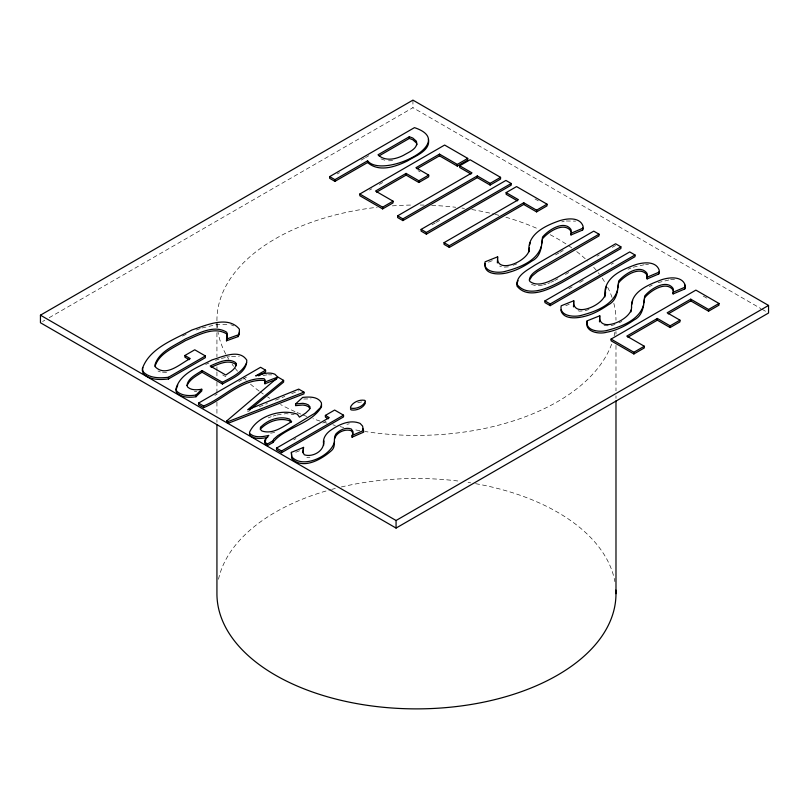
<?xml version="1.0" encoding="UTF-8"?>
<svg xmlns="http://www.w3.org/2000/svg" width="809" height="809" viewBox="0 0 809 809"><rect width="100%" height="100%" fill="white"/><g stroke="black" fill="none" stroke-linecap="round" stroke-linejoin="round"><path stroke-width="0.61" stroke-dasharray="4.04 3.03" d="M42.634 321.486L44.819 320.222M49.187 317.704L412.934 107.698L760.895 308.593M337.272 173.925L339.446 172.671M361.188 160.111L364.454 158.23M365.547 157.603L368.803 155.712M369.602 190.075L371.776 188.821M379.391 184.432L382.647 182.541M431.976 224.831L435.242 222.95M436.324 222.323L439.59 220.442M214.891 395.368L217.065 394.114M238.817 381.555L242.083 379.674M243.165 379.047L246.432 377.156M555.54 254.906L558.817 253.015M559.909 252.388L563.185 250.497M565.461 274.423L568.737 272.542M597.072 256.17L599.257 254.916M612.342 247.362L615.609 245.471M293.738 439.853L295.892 438.609M322.801 423.077L326.037 421.216M568.848 288.783L572.105 286.902M579.719 282.513L584.068 279.995M611.25 264.3L613.424 263.046M554.762 280.48L557.826 278.832M649.364 286.598L652.206 285.092M516.84 263.865L510.631 266.212M618.986 322.842L621.828 321.466M182.44 336.048L187.658 333.652M550.787 282.371L553.74 281.036M205.708 364.454L208.853 363.039M628.087 269.245L630.909 268.012M268.254 417.879L271.187 416.675M295.801 452.271L301.342 450.006M247.665 411.478L249.991 410.537M259.274 406.785L267.395 403.499M275.515 400.212L284.798 396.45M291.756 393.639L298.723 390.818M488.484 262.187L494.208 259.891M565.764 305.681L569.192 304.305M196.395 330.011L200.945 328.302M547.905 283.504L549.796 282.816M215.548 360.339L219.097 359.054M633.255 267.213L644.652 264.634M658.091 282.634L669.569 279.803M357.699 402.791L363.029 401.638M273.179 416.069L276.162 415.159M589.003 309.513L584.513 310.818L579.547 311.162L576.766 310.353M615.012 324.53L610.522 325.835L603.706 325.643M202.048 327.989L217.874 324.288L228.482 324.399M221.383 358.448L229.331 356.668M543.597 284.839L546.014 284.192M561.81 221.888L564.146 221.312M274.645 432.461L269.589 433.391M346.96 424.29L349.266 423.805M277.184 414.946L286.113 413.642L294.163 414.532M263.137 375.518L267.395 374.789M542.384 285.162L536.074 285.729L531.371 284.414M566.33 220.999L575.583 221.14M303.688 399.019L310.99 398.867M392.577 160.678L387.339 160.819M508.376 266.859L503.42 267.203L499.709 266.131M231.576 356.294L239.242 356.385M306.864 457.338L309.928 457.247M166.563 372.342L161.315 372.12M645.602 264.614L648.464 264.573M670.661 279.651L674.473 279.59M194.433 391.465L196.718 391.455M268.467 374.81L271.682 374.87M380.968 158.877L386.328 160.748M230.858 324.712L233.771 325.865M158.008 371.007L160.364 371.968M761.987 309.22L766.366 311.748M535.042 198.963L538.309 200.844M703.233 296.064L707.44 298.491M418.061 170.659L420.184 171.892M222.687 374.931L225.822 376.741M615.983 331.559L615.983 334.077M615.983 345.413L615.983 390.787M615.983 395.823L615.983 398.341M412.934 100.124L412.934 107.698M216.933 327.776L216.933 320.212A199.53 115.191 0 0 1 377.166 207.276M216.933 332.812L216.933 356.759M216.933 366.841L216.933 370.623M216.933 371.877L216.933 376.923M216.933 381.959L216.933 393.305M216.933 402.124L216.933 414.734M216.933 419.77L216.933 422.288M614.891 332.236A199.53 115.191 0 0 1 614.132 335.846M611.614 344.199A199.53 115.191 0 0 1 364.819 431.48M359.833 430.671A199.53 115.191 0 0 1 353.614 429.549M343.754 427.486A199.53 115.191 0 0 1 340.104 426.636M335.28 425.443A199.53 115.191 0 0 1 332.883 424.816M326.988 423.178A199.53 115.191 0 0 1 324.662 422.49M320.071 421.074A199.53 115.191 0 0 1 312.982 418.708M306.864 416.473A199.53 115.191 0 0 1 302.05 414.592M300.857 414.107A199.53 115.191 0 0 1 296.155 412.115M294.992 411.599A199.53 115.191 0 0 1 280.551 404.551M269.761 398.291A199.53 115.191 0 0 1 267.567 396.895M263.289 394.034A199.53 115.191 0 0 1 260.185 391.829M259.163 391.091A199.53 115.191 0 0 1 250.527 384.184M246.138 380.22A199.53 115.191 0 0 1 243.661 377.813M237.533 371.189A199.53 115.191 0 0 1 234.347 367.276M233.589 366.285A199.53 115.191 0 0 1 232.122 364.293M228.735 359.247A199.53 115.191 0 0 1 226.338 355.161M225.782 354.14A199.53 115.191 0 0 1 218.025 332.236M217.318 327.412A199.53 115.191 0 0 1 216.974 322.599M392.325 205.86A199.53 115.191 0 0 1 412.671 205.041M420.245 205.041A199.53 115.191 0 0 1 424.047 205.102M431.682 205.355A199.53 115.191 0 0 1 455.75 207.276M461.969 208.055A199.53 115.191 0 0 1 464.427 208.398M471.839 209.541A199.53 115.191 0 0 1 494.026 214.082M495.229 214.375A199.53 115.191 0 0 1 498.84 215.295M505.928 217.247A199.53 115.191 0 0 1 537.924 228.826M550.221 234.741A199.53 115.191 0 0 1 571.71 247.857M576.726 251.599A199.53 115.191 0 0 1 587.607 261.004M593.695 267.314A199.53 115.191 0 0 1 599.327 274.14M602.199 278.134A199.53 115.191 0 0 1 605.415 283.211M607.67 287.316A199.53 115.191 0 0 1 612.039 297.409M613.839 303.375A199.53 115.191 0 0 1 615.983 320.212M218.501 579.244A199.53 115.191 0 0 1 330.517 489.718M331.7 489.394A199.53 115.191 0 0 1 335.28 488.454M341.317 486.967A199.53 115.191 0 0 1 460.726 481.355M468.098 482.407A199.53 115.191 0 0 1 470.595 482.811M475.571 483.661A199.53 115.191 0 0 1 614.891 581.661"/><path stroke-width="1.21" d="M583.117 228.017L582.622 230.039L570.982 234.954L571.002 229.513C564.116 219.583 548.219 230.11 542.526 237.067C541.555 246.098 541.332 256.342 531.877 261.064C525.011 265.777 517.669 269.933 509.579 272.127C501.802 274.878 483.377 275.97 485.056 263.552M659.244 271.966L658.748 273.988L647.119 278.903L647.139 273.472C640.243 263.542 624.346 274.069 618.652 281.026C617.692 290.047 617.469 300.291 608.004 305.013C601.138 309.726 593.796 313.882 585.716 316.076C577.848 318.22 563.388 320.334 560.768 309.958M647.119 278.903L647.139 275.171C640.243 265.251 624.346 275.768 618.652 282.725L617.671 287.974M684.697 285.011L685.253 286.983L684.758 289.005L673.128 293.92L673.149 288.489C666.252 278.559 650.355 289.076 644.662 296.043C643.701 305.064 643.479 315.308 634.013 320.03C625.792 325.784 616.65 330.487 606.679 332.236C598.802 334.542 583.916 331.902 587.192 320.819L599.772 315.783L599.489 321.901M631.546 307.4C630.615 291.361 649.182 284.535 661.61 279.722C669.245 277.285 682.068 275.748 685.253 285.284L684.758 289.005M227.319 338.031L226.651 333.905C213.809 325.865 197.73 335.583 185.392 340.64C174.41 347.476 158.958 353.179 154.934 366.649M323.56 445.537L324.045 440.956M264.947 383.759L265.18 380.028L264.138 378.703C241.375 377.014 223.385 398.119 203.585 405.987L198.569 403.084L198.569 404.793L203.585 407.685C223.385 399.818 241.375 378.713 264.138 380.412L265.18 381.727L264.947 383.759L276.587 379.229M176.028 389.877L177.747 384.953M303.557 447.387L302.829 452.191L304.295 454.769C311.698 457.388 322.71 452.11 323.56 443.828A32.795 18.931 0 0 1 329.708 430.964C338.213 424.887 349.68 418.981 360.177 423.451L362.594 426.09L363.676 432.137L352.067 437.194L352.987 431.5L351.278 429.013C345.868 426.889 339.841 429.943 336.018 433.806C332.529 438.66 336.544 445.759 331.832 450.31C322.134 459.097 303.122 470.353 291.786 458.541L291.371 452.383L303.557 447.387L303.011 452.696M587.192 320.819C585.018 331.063 599.712 332.327 606.679 330.527C620.857 326.866 639.15 320.354 643.549 305.023M529.389 247.938C530.603 260.387 495.523 275.667 497.636 256.817L485.056 261.853C482.882 272.087 497.575 273.351 504.543 271.561C518.721 267.9 537.004 261.388 541.413 246.057M529.005 251.832C526.79 234.185 545.499 225.6 559.474 220.756C567.109 218.309 579.932 216.772 583.117 226.308L582.622 230.039M605.516 291.887C606.73 304.336 571.66 319.616 573.763 300.766L561.183 305.802C559.009 316.046 573.702 317.31 580.67 315.52C594.848 311.849 613.141 305.337 617.54 290.006M604.94 296.883C602.786 278.114 620.725 270.064 635.601 264.705C643.236 262.268 656.059 260.731 659.244 270.267L658.748 273.988M631.526 306.904C632.739 319.353 597.669 334.633 599.772 315.783M630.949 311.9L631.333 309.705M334.552 441.481C331.65 455.598 303.041 469.544 291.786 456.842L291.371 452.383M541.545 244.025L542.526 238.776C548.219 231.819 564.116 221.292 571.002 231.222M643.681 302.991L644.662 297.742C650.355 290.785 666.252 280.268 673.149 290.188M142.869 367.65L142.293 370.542L143.426 373.768C149.887 380.149 160.03 379.927 168.444 378.976L205.385 357.659L205.385 355.95L194.747 349.801L184.897 355.485L184.897 357.194L189.185 359.671M334.542 439.044C336.139 432.421 345.049 428.507 351.278 430.722L352.987 433.209L352.067 437.194M529.723 244.874L530.249 242.629M605.577 289.956L606.376 286.578M631.596 304.973L632.658 300.473M205.385 355.95L168.444 377.277C160.03 378.218 149.887 378.44 143.426 372.069L142.293 368.833C149.341 348.042 173.986 339.669 191.834 330.021C205.84 325.4 227.996 315.116 239.363 329.152L239.393 333.53L238.21 336.564L226.469 340.811L227.39 334.026L226.651 332.196C213.809 324.156 197.73 333.874 185.392 338.931C174.41 345.767 158.958 351.48 154.934 364.94L155.753 367.357C166.705 377.166 180.599 363.393 190.257 358.579L184.897 355.485M226.469 340.811L227.036 338.961M365.415 403.024C363.261 408.08 356.364 410.901 351.116 409.9L350.439 408.939M238.21 336.564L239.393 331.821M516.911 283.514L518.053 280.602M187.091 385.499C189.852 379.158 196.516 375.811 202.038 372.241L202.038 370.532L222.424 382.303C231.445 377.479 242.255 372.656 246.644 362.766M265.868 439.793L264.644 442.007L265.119 443.929L267.314 445.749L272.815 442.574L273.543 439.327L277.881 435.545L314.58 413.389L320.435 407.594L321.517 405.127L321.416 402.852C317.886 396.289 309.058 396.764 302.677 397.411L295.578 403.944L295.578 405.653L302.829 405.016L305.812 405.542L308.371 406.624L310.11 408.707M272.815 442.574C285.223 426.687 310.959 424.755 321.517 406.826L321.416 404.551M529.46 280.056L532.13 275.98L537.388 271.642L599.024 235.904L599.024 234.195L593.745 231.141L534.81 265.17C527.539 270.135 515.515 275.485 517.022 286.123C528.125 300.048 549.341 289.187 561.901 282.584L620.887 248.525L620.887 246.816L615.609 243.772L557.826 277.123C549.736 281.198 538.47 287.65 529.925 281.512L529.288 280.056C529.935 273.978 536.397 270.782 540.958 267.718L599.024 234.195M260.488 429.063C267.526 421.55 279.52 417.252 289.46 420.771L290.906 422.5M202.038 372.241L222.424 384.002C231.748 378.531 246.957 373.04 246.775 360.136C239.322 348.568 222.192 356.911 211.998 359.914C198.862 366.871 179.952 373.121 175.927 389.058L176.807 391.283C181.843 395.975 189.528 396.056 195.98 395.035L201.795 389.24L201.795 390.949L195.98 396.744C189.528 397.755 181.843 397.674 176.807 392.992L175.927 390.767M283.615 380.392L247.665 409.779L298.723 389.109L303.972 392.143L303.972 393.852L228.229 423.249L226.904 422.49L226.904 420.781L278.124 377.216L283.615 380.392L283.615 382.101L249.607 409.89M202.038 370.532C196.486 374.456 187.9 377.965 186.96 385.549L187.627 387.046C191.389 390.585 197.103 389.938 201.795 389.24M40.45 315.176L412.934 100.124L768.55 305.438L768.55 313.012L396.066 528.065L40.45 322.751L40.45 315.176L396.066 520.49L768.55 305.438M329.657 176.615L414.471 127.64C459.714 142.606 382.242 179.315 367.589 160.809L334.936 179.659L329.657 176.615L329.657 178.314L334.936 181.368L367.589 162.518L367.589 160.809M409.334 136.711L378.015 154.792C385.013 161.719 395.813 159.282 403.63 155.257C408.515 152.173 418.657 148.634 416.402 141.241L412.792 138.036L409.334 136.711L409.334 138.42L379.097 155.874M376.61 192.127L406.088 175.108L418.87 182.49L428.709 176.807L428.709 175.098L418.87 180.781L406.088 173.409L375.518 191.055L393.053 201.178L393.053 202.887L382.627 208.904L359.813 195.727L359.813 194.018L444.626 145.054L467.733 158.392L467.733 160.101L457.318 166.118L439.489 155.824L416.999 168.808M467.733 158.392L457.318 164.409L439.489 154.125L415.927 167.726L428.709 175.098M359.813 194.018L382.627 207.195L393.053 201.178M459.694 165.784L470.11 159.767L500.559 177.343L500.559 179.052L490.133 185.069L477.28 177.646L402.882 220.594L397.603 217.54L397.603 215.841L471.991 172.883L459.694 165.784L459.694 167.493L470.969 174.006M397.603 215.841L402.882 218.885L477.28 175.937L490.133 183.36L500.559 177.343M421.105 229.402L505.918 180.437L511.197 183.491L511.197 185.19L426.383 234.165L421.105 231.111L421.105 229.402L426.383 232.456L511.197 183.491M506.141 192.603L516.557 186.586L547.005 204.161L547.005 205.87L536.589 211.887L523.726 204.455L449.329 247.412L444.05 244.358L444.05 242.66L518.448 199.702L506.141 192.603L506.141 194.302L517.416 200.814M444.05 242.66L449.329 245.703L523.726 202.756L536.589 210.178L547.005 204.161M198.569 403.084L260.579 367.286L265.595 370.188L265.595 371.887L258.658 375.892M265.595 370.188L255.695 375.902C261.803 374.102 268.679 371.523 274.908 374.233L277.75 377.075L264.947 382.05M267.314 445.749L267.314 444.05L272.815 440.875M325.38 415.401L334.643 410.052L343.542 415.189L343.542 416.898L281.542 452.696L276.516 449.794L276.516 448.095L329.263 417.646L325.38 415.401L325.38 417.11L328.292 418.789M620.887 246.816L561.901 280.875C549.341 287.478 528.125 298.339 517.022 284.414M276.516 448.095L281.542 450.987L343.542 415.189M544.922 300.887L629.736 251.923L635.014 254.977L635.014 256.675L550.201 305.65L544.922 302.596L544.922 300.887L550.201 303.941L635.014 254.977M627.865 337.191L657.343 320.172L670.115 327.554L679.964 321.871L679.964 320.162L670.115 325.845L657.343 318.463L626.773 336.119L644.308 346.242L644.308 347.941L633.882 353.958L611.068 340.791L611.068 339.082L695.882 290.118L718.989 303.456L718.989 305.165L708.563 311.182L690.744 300.887L668.254 313.872M718.989 303.456L708.563 309.473L690.744 299.178L667.182 312.78L679.964 320.162M611.068 339.082L633.882 352.259L644.308 346.242M211.149 367.256C218.47 364.151 228.168 359.145 235.621 364.303L236.218 365.698M352.067 435.485L363.676 430.428M582.622 228.33L570.982 233.245L570.982 234.954M647.119 277.204L658.748 272.279M684.758 287.296L673.128 292.221L673.128 293.92M226.904 420.781L228.229 421.55L303.972 392.143M226.469 339.113L238.21 334.855M267.708 437.325C261.954 438.67 254.825 439.6 250.001 435.444L249.496 434.008M295.578 403.944L302.829 403.317L305.812 403.833L308.371 404.915L310.11 407.008L309.2 409.738L305.65 413.116L299.451 417.141L297.358 414.198C280.925 408.343 256.928 416.109 249.496 432.299L250.001 433.735C255.148 438.144 262.723 436.82 268.78 435.394L264.644 440.298L265.119 442.23L267.314 444.05M409.334 138.42L412.792 139.745L416.402 142.95L416.999 144.69M367.589 162.518C378.936 172.59 395.55 166.785 407.483 160.93C415.209 155.935 430.691 150.818 428.436 139.269M362.867 428.881L363.413 431.045M573.48 306.884L573.763 300.766M497.353 262.935L497.636 256.817M708.563 309.473L708.563 311.182M690.744 299.178L690.744 300.887M670.115 325.845L670.115 327.554M657.343 318.463L657.343 320.172M633.882 352.259L633.882 353.958M615.983 400.87L615.983 593.685M550.201 303.941L550.201 305.65M536.589 210.178L536.589 211.887M523.726 202.756L523.726 204.455M490.133 183.36L490.133 185.069M477.28 175.937L477.28 177.646M457.318 164.409L457.318 166.118M449.329 245.703L449.329 247.412M439.489 154.125L439.489 155.824M426.383 232.456L426.383 234.165M418.87 180.781L418.87 182.49M406.088 173.409L406.088 175.108M402.882 218.885L402.882 220.594M396.066 520.49L396.066 528.065M382.627 207.195L382.627 208.904M334.936 179.659L334.936 181.368M281.542 450.987L281.542 452.696M228.229 421.55L228.229 423.249M222.424 382.303L222.424 384.002M216.933 424.816L216.933 593.685A199.53 115.191 0 0 0 419.568 708.866A199.53 115.191 0 0 0 615.882 590.095M203.585 405.987L203.585 407.685M195.98 395.035L195.98 396.744M168.444 377.277L168.444 378.976M260.488 427.354L260.296 429.336L261.974 431.005C272.724 434.635 282.897 426.758 291.634 421.651L289.46 419.062C279.52 415.543 267.526 419.851 260.488 427.354M236.218 363.989C235.722 369.44 229.716 372.16 225.822 375.032L210.168 365.992C217.763 362.796 227.804 357.265 235.621 362.594L236.218 363.989M365.415 401.325C363.261 406.381 356.364 409.192 351.116 408.201L350.439 407.23C352.613 402.204 359.469 399.333 364.717 400.344L365.415 401.325"/></g></svg>
